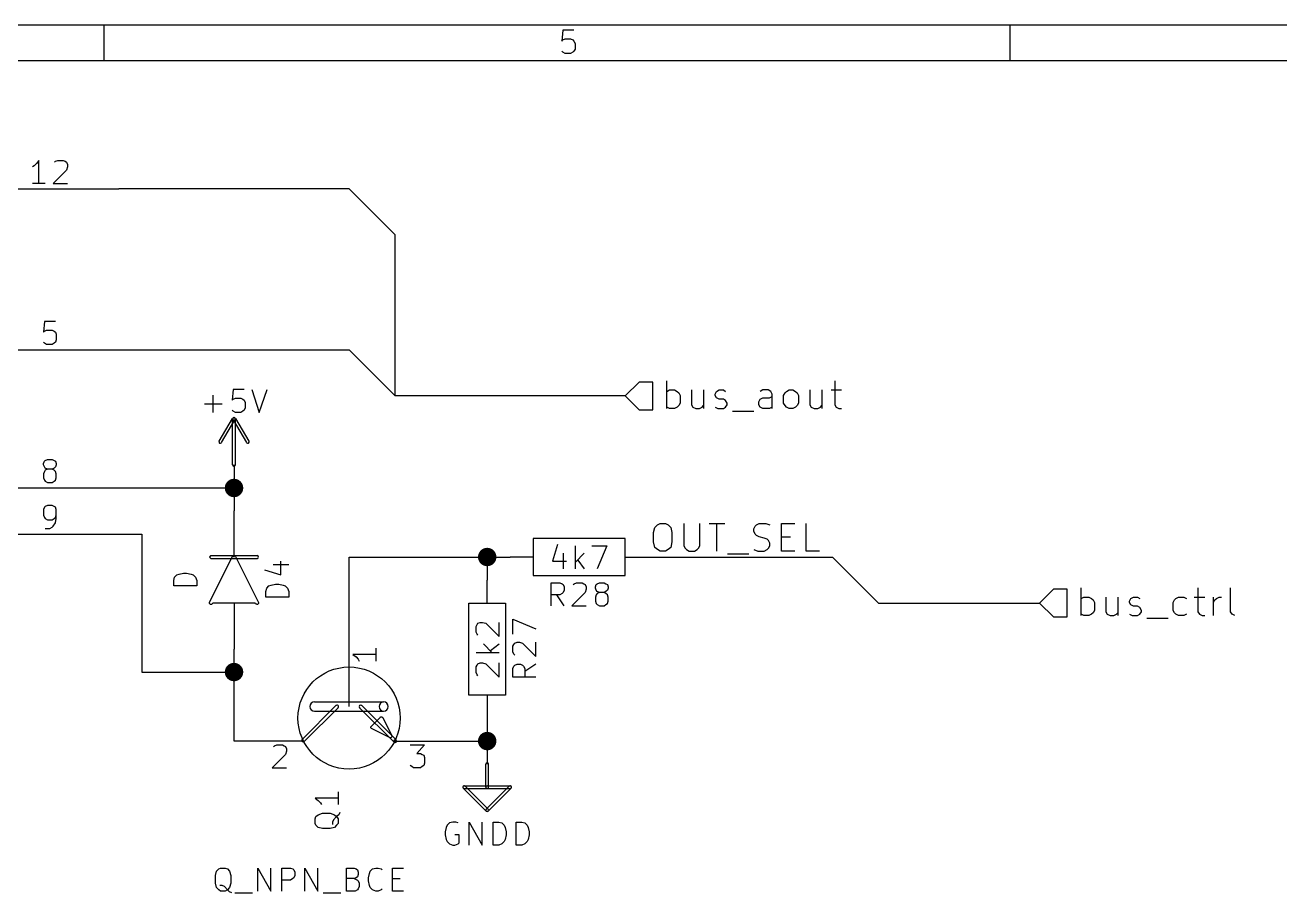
# Model space of a CAD drawing. Extents: x 10 to 329, y -200 to -10.
# Drawn here: x 205.6 to 274.9, y -57.9 to -10 of the extents above; entities that cross this region are included whole.
import ezdxf

# ---------------------------------------------------------------- set-up
doc = ezdxf.new("R2010")
doc.units = 0
doc.header["$MEASUREMENT"] = 0
doc.layers.add('BLACK', color=7, linetype='CONTINUOUS')
doc.layers.add('WHITE', color=7, linetype='CONTINUOUS')

msp = doc.modelspace()

# ---------------------------------------------------------------- linework, layer by layer
at = {"layer": 'Black'}
for p, q in [((286.995, -10.0076), (10.0076, -10.0076)), ((210.007, -11.9888), (210.007, -10.0076)), ((235.306, -10.287), (235.255, -10.8966)), ((235.915, -10.287), (235.306, -10.287)), ((259.994, -11.9888), (259.994, -10.0076)), ((235.255, -10.8966), (235.306, -10.8204)), ((235.306, -10.8204), (235.433, -10.7696)), ((235.433, -10.7696), (235.737, -10.7696)), ((235.737, -10.7696), (235.864, -10.8204)), ((235.864, -10.8204), (235.915, -10.8966)), ((235.915, -10.8966), (235.991, -11.0236)), ((235.991, -11.0236), (235.991, -11.3284)), ((235.306, -11.5062), (235.255, -11.4554)), ((235.433, -11.5824), (235.306, -11.5062)), ((235.737, -11.5824), (235.433, -11.5824)), ((235.864, -11.5062), (235.737, -11.5824)), ((235.915, -11.4554), (235.864, -11.5062)), ((235.991, -11.3284), (235.915, -11.4554)), ((285.013, -11.9888), (11.9888, -11.9888)), ((206.146, -17.78), (206.045, -17.8308)), ((206.273, -17.653), (206.146, -17.78)), ((206.4, -17.4752), (206.273, -17.653)), ((206.4, -18.7452), (206.4, -17.4752)), ((207.264, -17.5768), (207.315, -17.526)), ((207.315, -17.526), (207.442, -17.4752)), ((207.442, -17.4752), (207.747, -17.4752)), ((207.747, -17.4752), (207.848, -17.526)), ((207.848, -17.526), (207.924, -17.5768)), ((207.924, -17.5768), (207.975, -17.7038)), ((207.975, -17.8308), (207.924, -18.0086)), ((207.975, -17.7038), (207.975, -17.8308)), ((207.924, -18.0086), (207.188, -18.7452)), ((203.2, -19.05), (210.82, -19.05)), ((206.756, -18.7452), (206.045, -18.7452)), ((207.188, -18.7452), (207.975, -18.7452)), ((223.52, -19.05), (210.82, -19.05)), ((226.06, -21.59), (223.52, -19.05)), ((226.06, -30.48), (226.06, -21.59)), ((206.705, -26.3652), (206.654, -26.9494)), ((206.654, -26.9494), (206.705, -26.8986)), ((207.315, -26.3652), (206.705, -26.3652)), ((206.705, -26.8986), (206.832, -26.8478)), ((206.832, -26.8478), (207.137, -26.8478)), ((207.137, -26.8478), (207.239, -26.8986)), ((207.239, -26.8986), (207.315, -26.9494)), ((207.315, -26.9494), (207.366, -27.0764)), ((206.705, -27.559), (206.654, -27.5082)), ((206.832, -27.6352), (206.705, -27.559)), ((207.137, -27.6352), (206.832, -27.6352)), ((207.239, -27.559), (207.137, -27.6352)), ((207.315, -27.5082), (207.239, -27.559)), ((207.366, -27.3812), (207.315, -27.5082)), ((207.366, -27.0764), (207.366, -27.3812)), ((203.2, -27.94), (210.82, -27.94)), ((210.82, -27.94), (223.52, -27.94)), ((226.06, -30.48), (223.52, -27.94)), ((239.522, -29.718), (238.76, -30.48)), ((240.284, -29.718), (239.522, -29.718)), ((240.284, -31.242), (240.284, -29.718)), ((241.046, -31.1658), (241.046, -29.6418)), ((250.317, -29.6418), (250.317, -30.9626)), ((216.027, -31.3944), (216.027, -30.4292)), ((217.119, -30.1244), (217.068, -30.7086)), ((217.729, -30.1244), (217.119, -30.1244)), ((218.161, -30.1244), (218.567, -31.3944)), ((218.567, -31.3944), (218.999, -30.1244)), ((241.046, -30.226), (241.198, -30.1498)), ((241.198, -30.1498), (241.478, -30.1498)), ((241.478, -30.1498), (241.63, -30.226)), ((241.63, -30.226), (241.706, -30.3022)), ((241.706, -30.3022), (241.783, -30.4546)), ((241.783, -30.4546), (241.783, -30.8864)), ((242.418, -30.1498), (242.418, -30.9626)), ((243.078, -30.1498), (243.078, -31.1658)), ((243.713, -30.3784), (243.789, -30.226)), ((243.713, -30.4546), (243.713, -30.3784)), ((243.789, -30.5816), (243.713, -30.4546)), ((243.789, -30.226), (243.942, -30.1498)), ((243.942, -30.1498), (244.17, -30.1498)), ((244.17, -30.1498), (244.297, -30.226)), ((246.355, -30.1498), (246.202, -30.226)), ((246.634, -30.1498), (246.355, -30.1498)), ((246.786, -30.226), (246.634, -30.1498)), ((246.863, -30.3784), (246.786, -30.226)), ((246.863, -31.1658), (246.863, -30.3784)), ((247.498, -30.4546), (247.574, -30.3022)), ((247.498, -30.8864), (247.498, -30.4546)), ((247.574, -30.3022), (247.65, -30.226)), ((247.65, -30.226), (247.802, -30.1498)), ((247.802, -30.1498), (248.006, -30.1498)), ((248.006, -30.1498), (248.158, -30.226)), ((248.158, -30.226), (248.234, -30.3022)), ((248.234, -30.3022), (248.31, -30.4546)), ((248.31, -30.4546), (248.31, -30.8864)), ((248.945, -30.1498), (248.945, -30.9626)), ((249.606, -30.1498), (249.606, -31.1658)), ((250.114, -30.1498), (250.698, -30.1498)), ((215.544, -30.9118), (216.51, -30.9118)), ((217.068, -30.7086), (217.119, -30.6578)), ((217.119, -30.6578), (217.246, -30.607)), ((217.246, -30.607), (217.551, -30.607)), ((217.551, -30.607), (217.653, -30.6578)), ((217.653, -30.6578), (217.729, -30.7086)), ((217.729, -30.7086), (217.78, -30.8356)), ((217.78, -31.1404), (217.729, -31.2674)), ((217.78, -30.8356), (217.78, -31.1404)), ((238.76, -30.48), (226.06, -30.48)), ((238.76, -30.48), (239.522, -31.242)), ((241.198, -31.1658), (241.046, -31.0896)), ((241.63, -31.0896), (241.478, -31.1658)), ((241.706, -31.0134), (241.63, -31.0896)), ((241.783, -30.8864), (241.706, -31.0134)), ((242.418, -30.9626), (242.494, -31.0896)), ((242.494, -31.0896), (242.646, -31.1658)), ((242.849, -31.1658), (243.002, -31.0896)), ((243.002, -31.0896), (243.078, -31.0134)), ((243.713, -31.0896), (243.865, -31.1658)), ((243.942, -30.6578), (243.789, -30.5816)), ((244.17, -30.6578), (243.942, -30.6578)), ((244.297, -30.734), (244.17, -30.6578)), ((244.17, -31.1658), (244.297, -31.0896)), ((244.373, -30.8864), (244.297, -30.734)), ((244.297, -31.0896), (244.373, -30.9626)), ((244.373, -30.9626), (244.373, -30.8864)), ((246.126, -30.8102), (246.202, -30.6578)), ((246.126, -30.9626), (246.126, -30.8102)), ((246.202, -31.0896), (246.126, -30.9626)), ((246.202, -30.6578), (246.355, -30.5816)), ((246.355, -31.1658), (246.202, -31.0896)), ((246.355, -30.5816), (246.71, -30.5816)), ((246.71, -30.5816), (246.863, -30.5054)), ((246.863, -31.0896), (246.71, -31.1658)), ((247.574, -31.0134), (247.498, -30.8864)), ((247.65, -31.0896), (247.574, -31.0134)), ((247.802, -31.1658), (247.65, -31.0896)), ((248.158, -31.0896), (248.006, -31.1658)), ((248.234, -31.0134), (248.158, -31.0896)), ((248.31, -30.8864), (248.234, -31.0134)), ((248.945, -30.9626), (249.022, -31.0896)), ((249.022, -31.0896), (249.174, -31.1658)), ((249.377, -31.1658), (249.53, -31.0896)), ((249.53, -31.0896), (249.606, -31.0134)), ((250.317, -30.9626), (250.393, -31.0896)), ((250.393, -31.0896), (250.546, -31.1658)), ((216.357, -32.9692), (217.094, -31.7246)), ((216.484, -33.0454), (217.221, -31.8008)), ((217.119, -31.3182), (217.068, -31.2674)), ((217.094, -34.29), (217.094, -31.75)), ((217.246, -31.3944), (217.119, -31.3182)), ((217.119, -31.8008), (217.856, -33.0454)), ((217.551, -31.3944), (217.246, -31.3944)), ((217.246, -31.7246), (217.983, -32.9692)), ((217.246, -34.29), (217.246, -31.75)), ((217.653, -31.3182), (217.551, -31.3944)), ((217.729, -31.2674), (217.653, -31.3182)), ((239.522, -31.242), (240.284, -31.242)), ((241.478, -31.1658), (241.198, -31.1658)), ((242.646, -31.1658), (242.849, -31.1658)), ((243.865, -31.1658), (244.17, -31.1658)), ((244.678, -31.3182), (245.847, -31.3182)), ((246.71, -31.1658), (246.355, -31.1658)), ((248.006, -31.1658), (247.802, -31.1658)), ((249.174, -31.1658), (249.377, -31.1658)), ((250.546, -31.1658), (250.698, -31.1658)), ((206.654, -34.2138), (206.705, -34.0868)), ((206.654, -34.29), (206.654, -34.2138)), ((206.705, -34.3916), (206.654, -34.29)), ((206.705, -34.0868), (206.756, -34.036)), ((206.756, -34.4678), (206.705, -34.3916)), ((206.756, -34.5694), (206.705, -34.6456)), ((206.756, -34.036), (206.883, -33.9852)), ((206.883, -34.5186), (206.756, -34.4678)), ((206.883, -34.5186), (206.756, -34.5694)), ((206.883, -33.9852), (207.137, -33.9852)), ((207.137, -34.5186), (206.883, -34.5186)), ((207.137, -33.9852), (207.239, -34.036)), ((207.239, -34.4678), (207.137, -34.5186)), ((207.239, -34.5694), (207.137, -34.5186)), ((207.239, -34.036), (207.315, -34.0868)), ((207.315, -34.3916), (207.239, -34.4678)), ((207.315, -34.6456), (207.239, -34.5694)), ((207.315, -34.0868), (207.366, -34.2138)), ((207.366, -34.29), (207.315, -34.3916)), ((207.366, -34.2138), (207.366, -34.29)), ((217.17, -34.29), (217.17, -36.83)), ((206.705, -34.6456), (206.654, -34.7726)), ((206.654, -34.7726), (206.654, -35.0012)), ((206.654, -35.0012), (206.705, -35.1282)), ((206.705, -35.1282), (206.756, -35.179)), ((206.756, -35.179), (206.883, -35.2552)), ((206.883, -35.2552), (207.137, -35.2552)), ((207.137, -35.2552), (207.239, -35.179)), ((207.239, -35.179), (207.315, -35.1282)), ((207.366, -34.7726), (207.315, -34.6456)), ((207.315, -35.1282), (207.366, -35.0012)), ((207.366, -35.0012), (207.366, -34.7726)), ((203.2, -35.56), (210.82, -35.56)), ((210.82, -35.56), (217.17, -35.56)), ((206.705, -36.6268), (206.654, -36.7538)), ((206.756, -36.576), (206.705, -36.6268)), ((206.883, -36.5252), (206.756, -36.576)), ((207.137, -36.5252), (206.883, -36.5252)), ((207.239, -36.576), (207.137, -36.5252)), ((207.315, -36.6268), (207.239, -36.576)), ((207.366, -36.7538), (207.315, -36.6268)), ((206.654, -36.7538), (206.654, -37.0586)), ((206.654, -37.0586), (206.705, -37.1856)), ((206.705, -37.1856), (206.756, -37.2364)), ((206.756, -37.2364), (206.883, -37.3126)), ((206.883, -37.3126), (207.137, -37.3126)), ((207.137, -37.3126), (207.239, -37.2364)), ((207.239, -37.2364), (207.315, -37.1856)), ((207.315, -37.1856), (207.366, -37.0586)), ((207.315, -37.4904), (207.366, -37.2364)), ((207.366, -37.2364), (207.366, -36.7538)), ((217.17, -39.37), (217.17, -36.83)), ((206.756, -37.7952), (207.01, -37.7952)), ((207.01, -37.7952), (207.137, -37.719)), ((207.137, -37.719), (207.188, -37.6682)), ((207.188, -37.6682), (207.315, -37.4904)), ((203.2, -38.1), (210.82, -38.1)), ((210.82, -38.1), (212.09, -38.1)), ((212.09, -38.1), (212.09, -45.72)), ((233.68, -38.354), (233.68, -40.386)), ((238.76, -38.354), (233.68, -38.354)), ((235.026, -38.6842), (234.747, -39.5986)), ((236.017, -40.0304), (236.017, -38.7604)), ((236.906, -38.7604), (237.744, -38.7604)), ((237.744, -38.7604), (237.211, -40.0304)), ((238.76, -40.386), (238.76, -38.354)), ((215.824, -41.8846), (217.094, -39.3192)), ((215.9, -39.2938), (218.44, -39.2938)), ((215.9, -39.4462), (218.44, -39.4462)), ((217.094, -39.3192), (217.119, -39.3192)), ((217.119, -39.3192), (217.145, -39.2938)), ((217.145, -39.2938), (217.195, -39.2938)), ((217.195, -39.2938), (217.246, -39.3446)), ((217.246, -39.3446), (218.516, -41.8846)), ((223.52, -39.37), (232.41, -39.37)), ((223.52, -41.91), (223.52, -39.37)), ((231.14, -39.37), (231.14, -40.64)), ((233.68, -39.37), (232.41, -39.37)), ((235.331, -39.1668), (235.331, -40.0304)), ((236.499, -39.1668), (236.017, -39.6494)), ((238.76, -39.37), (240.03, -39.37)), ((240.03, -39.37), (250.19, -39.37)), ((250.19, -39.37), (252.73, -41.91)), ((234.747, -39.5986), (235.509, -39.5986)), ((236.144, -39.5478), (236.499, -40.0304)), ((213.843, -40.6654), (213.893, -40.4876)), ((213.843, -40.9702), (213.843, -40.6654)), ((213.893, -40.4876), (214.02, -40.3606)), ((214.02, -40.3606), (214.147, -40.3098)), ((214.147, -40.3098), (214.376, -40.259)), ((214.376, -40.259), (214.554, -40.259)), ((214.554, -40.259), (214.808, -40.3098)), ((214.808, -40.3098), (214.909, -40.3606)), ((214.909, -40.3606), (215.036, -40.4876)), ((215.036, -40.4876), (215.113, -40.6654)), ((215.113, -40.6654), (215.113, -40.9702)), ((231.14, -41.91), (231.14, -40.64)), ((233.68, -40.386), (238.76, -40.386)), ((215.113, -40.9702), (213.843, -40.9702)), ((262.382, -41.148), (261.62, -41.91)), ((263.144, -41.148), (262.382, -41.148)), ((263.144, -42.672), (263.144, -41.148)), ((263.906, -42.5958), (263.906, -41.0718)), ((270.358, -41.0718), (270.358, -42.3926)), ((272.161, -42.3926), (272.161, -41.0718)), ((215.824, -41.9354), (215.824, -41.8846)), ((215.875, -41.9862), (215.824, -41.9354)), ((215.925, -41.9862), (215.875, -41.9862)), ((216.002, -41.91), (215.925, -41.9862)), ((218.338, -41.91), (216.002, -41.91)), ((217.17, -41.91), (217.17, -44.45)), ((218.364, -41.9608), (218.338, -41.91)), ((218.389, -41.9608), (218.364, -41.9608)), ((218.415, -41.9862), (218.389, -41.9608)), ((218.465, -41.9862), (218.415, -41.9862)), ((218.516, -41.9354), (218.465, -41.9862)), ((218.516, -41.8846), (218.516, -41.9354)), ((223.52, -47.625), (223.52, -41.91)), ((230.124, -46.99), (230.124, -41.91)), ((230.124, -41.91), (232.156, -41.91)), ((232.156, -41.91), (232.156, -46.99)), ((252.73, -41.91), (261.62, -41.91)), ((261.62, -41.91), (262.382, -42.672)), ((263.906, -41.656), (264.058, -41.5798)), ((264.058, -41.5798), (264.338, -41.5798)), ((264.338, -41.5798), (264.49, -41.656)), ((264.49, -41.656), (264.566, -41.7322)), ((264.566, -41.7322), (264.643, -41.8846)), ((264.643, -41.8846), (264.643, -42.3164)), ((265.278, -41.5798), (265.278, -42.3926)), ((265.938, -41.5798), (265.938, -42.5958)), ((266.573, -41.8084), (266.649, -41.656)), ((266.573, -41.8846), (266.573, -41.8084)), ((266.649, -42.0116), (266.573, -41.8846)), ((266.649, -41.656), (266.802, -41.5798)), ((266.802, -42.0878), (266.649, -42.0116)), ((266.802, -41.5798), (267.03, -41.5798)), ((267.03, -42.0878), (266.802, -42.0878)), ((267.03, -41.5798), (267.157, -41.656)), ((267.157, -42.164), (267.03, -42.0878)), ((267.233, -42.3164), (267.157, -42.164)), ((268.986, -41.8846), (269.062, -41.7322)), ((268.986, -42.3164), (268.986, -41.8846)), ((269.062, -41.7322), (269.138, -41.656)), ((269.138, -41.656), (269.291, -41.5798)), ((269.291, -41.5798), (269.57, -41.5798)), ((269.57, -41.5798), (269.723, -41.656)), ((270.154, -41.5798), (270.739, -41.5798)), ((271.221, -42.5958), (271.221, -41.5798)), ((271.221, -41.8846), (271.297, -41.7322)), ((271.297, -41.7322), (271.374, -41.656)), ((271.374, -41.656), (271.526, -41.5798)), ((271.526, -41.5798), (271.653, -41.5798)), ((262.382, -42.672), (263.144, -42.672)), ((264.058, -42.5958), (263.906, -42.5196)), ((264.338, -42.5958), (264.058, -42.5958)), ((264.49, -42.5196), (264.338, -42.5958)), ((264.566, -42.4434), (264.49, -42.5196)), ((264.643, -42.3164), (264.566, -42.4434)), ((265.278, -42.3926), (265.354, -42.5196)), ((265.354, -42.5196), (265.506, -42.5958)), ((265.506, -42.5958), (265.709, -42.5958)), ((265.709, -42.5958), (265.862, -42.5196)), ((265.862, -42.5196), (265.938, -42.4434)), ((266.573, -42.5196), (266.725, -42.5958)), ((266.725, -42.5958), (267.03, -42.5958)), ((267.03, -42.5958), (267.157, -42.5196)), ((267.157, -42.5196), (267.233, -42.3926)), ((267.233, -42.3926), (267.233, -42.3164)), ((267.538, -42.7482), (268.707, -42.7482)), ((269.062, -42.4434), (268.986, -42.3164)), ((269.138, -42.5196), (269.062, -42.4434)), ((269.291, -42.5958), (269.138, -42.5196)), ((269.57, -42.5958), (269.291, -42.5958)), ((269.723, -42.5196), (269.57, -42.5958)), ((270.358, -42.3926), (270.434, -42.5196)), ((270.434, -42.5196), (270.586, -42.5958)), ((270.586, -42.5958), (270.739, -42.5958)), ((272.237, -42.5196), (272.161, -42.3926)), ((272.39, -42.5958), (272.237, -42.5196)), ((230.53, -43.2054), (230.581, -43.1038)), ((230.53, -43.5102), (230.53, -43.2054)), ((230.581, -43.6372), (230.53, -43.5102)), ((230.581, -43.1038), (230.632, -43.0276)), ((230.632, -43.0276), (230.759, -42.9768)), ((230.759, -42.9768), (230.886, -42.9768)), ((230.886, -42.9768), (231.064, -43.0276)), ((231.064, -43.0276), (231.8, -43.7642)), ((231.8, -43.7642), (231.8, -42.9768)), ((230.632, -43.688), (230.581, -43.6372)), ((230.937, -44.1706), (231.419, -44.6532)), ((231.318, -44.5262), (231.8, -44.1706)), ((217.17, -49.53), (217.17, -44.45)), ((224.993, -44.7548), (223.723, -44.7548)), ((223.723, -44.7548), (223.901, -44.8818)), ((223.901, -44.8818), (224.028, -45.0088)), ((224.993, -44.3992), (224.993, -45.1104)), ((231.8, -44.6532), (230.53, -44.6532)), ((224.028, -45.0088), (224.079, -45.1104)), ((230.53, -45.4406), (230.581, -45.339)), ((230.53, -45.7454), (230.53, -45.4406)), ((230.581, -45.339), (230.632, -45.2628)), ((230.632, -45.2628), (230.759, -45.212)), ((230.759, -45.212), (230.886, -45.212)), ((230.886, -45.212), (231.064, -45.2628)), ((231.064, -45.2628), (231.8, -45.9994)), ((231.8, -45.9994), (231.8, -45.212)), ((212.09, -45.72), (217.17, -45.72)), ((230.581, -45.8724), (230.53, -45.7454)), ((230.632, -45.9232), (230.581, -45.8724)), ((232.156, -46.99), (230.124, -46.99)), ((231.14, -46.99), (231.14, -48.26)), ((222.809, -47.5488), (220.904, -49.4538)), ((222.936, -47.6758), (221.031, -49.5808)), ((221.615, -47.371), (225.425, -47.371)), ((224.079, -47.6758), (225.984, -49.5808)), ((224.206, -47.5488), (226.111, -49.4538)), ((221.615, -47.879), (225.425, -47.879)), ((224.714, -48.7426), (225.247, -48.2092)), ((225.247, -48.2092), (225.247, -48.1838)), ((225.247, -48.1838), (225.323, -48.1838)), ((225.323, -48.1838), (225.374, -48.2346)), ((225.374, -48.2346), (225.857, -49.1998)), ((231.14, -48.26), (231.14, -50.8)), ((224.714, -48.7934), (224.714, -48.7426)), ((224.765, -48.8442), (224.714, -48.7934)), ((225.781, -49.3522), (224.765, -48.8442)), ((218.44, -49.53), (217.17, -49.53)), ((220.98, -49.53), (218.44, -49.53)), ((219.354, -49.8348), (219.405, -49.784)), ((219.405, -49.784), (219.532, -49.7332)), ((219.532, -49.7332), (219.837, -49.7332)), ((219.837, -49.7332), (219.939, -49.784)), ((219.939, -49.784), (220.015, -49.8348)), ((220.015, -49.8348), (220.066, -49.9618)), ((225.831, -49.3522), (225.781, -49.3522)), ((225.882, -49.3014), (225.831, -49.3522)), ((225.857, -49.1998), (225.857, -49.2252)), ((225.857, -49.2252), (225.882, -49.2506)), ((225.882, -49.2506), (225.882, -49.3014)), ((226.06, -49.53), (228.6, -49.53)), ((226.898, -49.7332), (227.686, -49.7332)), ((227.686, -49.7332), (227.254, -50.2158)), ((228.6, -49.53), (231.14, -49.53)), ((220.015, -50.2666), (219.278, -51.0032)), ((220.066, -50.0888), (220.015, -50.2666)), ((220.066, -49.9618), (220.066, -50.0888)), ((227.254, -50.2158), (227.457, -50.2158)), ((227.457, -50.2158), (227.559, -50.2666)), ((227.559, -50.2666), (227.635, -50.3174)), ((227.635, -50.3174), (227.686, -50.4444)), ((227.686, -50.4444), (227.686, -50.7492)), ((219.278, -51.0032), (220.066, -51.0032)), ((226.974, -50.927), (226.898, -50.8762)), ((227.076, -51.0032), (226.974, -50.927)), ((227.457, -51.0032), (227.076, -51.0032)), ((227.559, -50.927), (227.457, -51.0032)), ((227.635, -50.8762), (227.559, -50.927)), ((227.686, -50.7492), (227.635, -50.8762)), ((231.064, -52.07), (231.064, -50.8)), ((231.216, -52.07), (231.216, -50.8)), ((231.089, -53.3908), (229.819, -52.1208)), ((229.87, -51.9938), (231.14, -51.9938)), ((229.87, -52.1462), (231.14, -52.1462)), ((231.191, -53.2892), (229.921, -52.0192)), ((232.359, -52.0192), (231.089, -53.2892)), ((231.14, -51.9938), (232.41, -51.9938)), ((231.14, -52.1462), (232.41, -52.1462)), ((232.461, -52.1208), (231.191, -53.3908)), ((229.235, -54.0004), (229.057, -54.0512)), ((229.413, -54.0004), (229.235, -54.0004)), ((229.54, -54.0512), (229.413, -54.0004)), ((230.149, -55.2704), (230.149, -54.0004)), ((230.149, -54.0004), (230.861, -55.2704)), ((230.861, -55.2704), (230.861, -54.0004)), ((231.47, -55.2704), (231.47, -54.0004)), ((231.47, -54.0004), (231.775, -54.0004)), ((231.775, -54.0004), (231.953, -54.0512)), ((232.74, -55.2704), (232.74, -54.0004)), ((232.74, -54.0004), (233.045, -54.0004)), ((233.045, -54.0004), (233.223, -54.0512)), ((228.879, -54.3052), (228.829, -54.5338)), ((228.829, -54.5338), (228.829, -54.7116)), ((228.93, -54.1782), (228.879, -54.3052)), ((229.057, -54.0512), (228.93, -54.1782)), ((231.953, -54.0512), (232.08, -54.1782)), ((232.08, -54.1782), (232.131, -54.3052)), ((232.131, -54.3052), (232.181, -54.5338)), ((232.181, -54.5338), (232.181, -54.7116)), ((233.223, -54.0512), (233.35, -54.1782)), ((233.35, -54.1782), (233.401, -54.3052)), ((233.401, -54.3052), (233.451, -54.5338)), ((233.451, -54.5338), (233.451, -54.7116)), ((228.829, -54.7116), (228.879, -54.9656)), ((228.879, -54.9656), (228.93, -55.0672)), ((228.93, -55.0672), (229.057, -55.1942)), ((229.057, -55.1942), (229.235, -55.2704)), ((229.235, -55.2704), (229.362, -55.2704)), ((229.591, -54.7116), (229.362, -54.7116)), ((229.362, -55.2704), (229.54, -55.1942)), ((229.54, -55.1942), (229.591, -55.1434)), ((229.591, -55.1434), (229.591, -54.7116)), ((231.775, -55.2704), (231.47, -55.2704)), ((231.953, -55.1942), (231.775, -55.2704)), ((232.08, -55.0672), (231.953, -55.1942)), ((232.131, -54.9656), (232.08, -55.0672)), ((232.181, -54.7116), (232.131, -54.9656)), ((233.045, -55.2704), (232.74, -55.2704)), ((233.223, -55.1942), (233.045, -55.2704)), ((233.35, -55.0672), (233.223, -55.1942)), ((233.401, -54.9656), (233.35, -55.0672)), ((233.451, -54.7116), (233.401, -54.9656)), ((216.154, -56.9468), (216.205, -56.7182)), ((216.205, -56.7182), (216.332, -56.5912)), ((216.332, -56.5912), (216.433, -56.5404)), ((216.433, -56.5404), (216.687, -56.5404)), ((216.687, -56.5404), (216.814, -56.5912)), ((216.814, -56.5912), (216.916, -56.7182)), ((216.916, -56.7182), (216.992, -56.9468)), ((218.491, -57.8104), (218.491, -56.5404)), ((218.491, -56.5404), (219.202, -57.8104)), ((219.202, -57.8104), (219.202, -56.5404)), ((219.812, -57.8104), (219.812, -56.5404)), ((219.812, -56.5404), (220.294, -56.5404)), ((220.294, -56.5404), (220.421, -56.5912)), ((220.421, -56.5912), (220.472, -56.642)), ((220.472, -56.642), (220.523, -56.769)), ((220.523, -56.769), (220.523, -56.9468)), ((221.082, -57.8104), (221.082, -56.5404)), ((221.082, -56.5404), (221.793, -57.8104)), ((221.793, -57.8104), (221.793, -56.5404)), ((223.368, -57.8104), (223.368, -56.5404)), ((223.368, -56.5404), (223.799, -56.5404)), ((223.799, -56.5404), (223.901, -56.5912)), ((223.901, -56.5912), (223.977, -56.642)), ((223.977, -56.642), (224.028, -56.769)), ((224.028, -56.769), (224.028, -56.896)), ((224.638, -56.8452), (224.688, -56.7182)), ((224.688, -56.7182), (224.815, -56.5912)), ((224.815, -56.5912), (224.993, -56.5404)), ((224.993, -56.5404), (225.12, -56.5404)), ((225.12, -56.5404), (225.298, -56.5912)), ((225.298, -56.5912), (225.349, -56.642)), ((225.908, -57.8104), (225.908, -56.5404)), ((225.908, -56.5404), (226.517, -56.5404)), ((216.154, -57.3786), (216.154, -56.9468)), ((216.205, -57.6072), (216.154, -57.3786)), ((216.992, -57.3786), (216.916, -57.6072)), ((216.992, -56.9468), (216.992, -57.3786)), ((220.294, -57.2008), (219.812, -57.2008)), ((220.421, -57.1246), (220.294, -57.2008)), ((220.472, -57.0738), (220.421, -57.1246)), ((220.523, -56.9468), (220.472, -57.0738)), ((223.799, -57.1246), (223.368, -57.1246)), ((223.901, -57.0738), (223.799, -57.1246)), ((223.799, -57.1246), (223.977, -57.2008)), ((223.977, -57.023), (223.901, -57.0738)), ((224.028, -56.896), (223.977, -57.023)), ((223.977, -57.2008), (224.028, -57.2516)), ((224.028, -57.2516), (224.079, -57.3786)), ((224.079, -57.3786), (224.079, -57.5564)), ((224.587, -57.0738), (224.638, -56.8452)), ((224.587, -57.2516), (224.587, -57.0738)), ((224.638, -57.5056), (224.587, -57.2516)), ((225.908, -57.1246), (226.339, -57.1246)), ((216.332, -57.7342), (216.205, -57.6072)), ((216.433, -57.8104), (216.332, -57.7342)), ((216.51, -57.5056), (216.383, -57.5056)), ((216.687, -57.8104), (216.433, -57.8104)), ((216.637, -57.5564), (216.51, -57.5056)), ((216.814, -57.7342), (216.637, -57.5564)), ((216.814, -57.7342), (216.687, -57.8104)), ((216.916, -57.6072), (216.814, -57.7342)), ((216.916, -57.8612), (216.814, -57.7342)), ((217.043, -57.912), (216.916, -57.8612)), ((217.221, -57.912), (218.186, -57.912)), ((222.098, -57.912), (223.063, -57.912)), ((223.85, -57.8104), (223.368, -57.8104)), ((223.977, -57.7342), (223.85, -57.8104)), ((224.028, -57.6834), (223.977, -57.7342)), ((224.079, -57.5564), (224.028, -57.6834)), ((224.688, -57.6072), (224.638, -57.5056)), ((224.815, -57.7342), (224.688, -57.6072)), ((224.993, -57.8104), (224.815, -57.7342)), ((225.12, -57.8104), (224.993, -57.8104)), ((225.298, -57.7342), (225.12, -57.8104)), ((225.349, -57.6834), (225.298, -57.7342)), ((226.517, -57.8104), (225.908, -57.8104))]:
    msp.add_line(p, q, dxfattribs=at)
at = {"layer": 'Black', "const_width": 0.508}
for points in [[(216.916, -35.56, 1), (217.424, -35.56, 1)], [(230.886, -39.37, 1), (231.394, -39.37, 1)], [(216.916, -45.72, 1), (217.424, -45.72, 1)], [(230.886, -49.53, 1), (231.394, -49.53, 1)]]:
    msp.add_lwpolyline(points, format="xyb", close=True, dxfattribs=at)
at = {"layer": 'Black'}
msp.add_circle((223.52, -48.26), 2.8194, dxfattribs=at)
for centre, radius, start, end in [((217.17, -31.75), 0.0762, 360, 540), ((217.17, -31.75), 0.0762, 30.9638, 210.964), ((217.17, -31.75), 0.0762, 329.036, 509.036), ((216.408, -33.02), 0.0762, 149.036, 329.036), ((217.932, -33.02), 0.0762, 210.964, 390.964), ((217.17, -34.29), 0.0762, 180, 360), ((215.9, -39.37), 0.0762, 90, 270), ((218.44, -39.37), 0.0762, 270, 450), ((221.615, -47.625), 0.254, 90, 270), ((222.86, -47.625), 0.0762, 315, 495), ((224.155, -47.625), 0.0762, 45, 225), ((225.425, -47.625), 0.254, 0, 180), ((225.425, -47.625), 0.254, 180, 360), ((225.425, -47.625), 0.254, 270, 450), ((220.98, -49.5046), 0.0762, 495, 675), ((226.035, -49.5046), 0.0762, 225, 405), ((226.06, -49.53), 0.0762, 0, 180), ((226.06, -49.53), 0.0762, 180, 360), ((231.14, -50.8), 0.0762, 360, 540), ((229.87, -52.07), 0.0762, 405, 585), ((229.87, -52.07), 0.0762, 90, 270), ((231.14, -52.07), 0.0762, 90, 270), ((231.14, -52.07), 0.0762, 180, 360), ((231.14, -52.07), 0.0762, 270, 450), ((232.41, -52.07), 0.0762, 315, 495), ((232.41, -52.07), 0.0762, 270, 450), ((231.14, -53.34), 0.0762, 495, 675), ((231.14, -53.34), 0.0762, 225, 405)]:
    msp.add_arc(centre, radius, start, end, dxfattribs=at)
at = {"layer": 'White'}
for p, q in [((240.309, -38.0238), (240.386, -37.7444)), ((240.309, -38.5318), (240.309, -38.0238)), ((240.386, -37.7444), (240.538, -37.592)), ((240.538, -37.592), (240.69, -37.5158)), ((240.69, -37.5158), (240.97, -37.5158)), ((240.97, -37.5158), (241.122, -37.592)), ((241.122, -37.592), (241.275, -37.7444)), ((241.275, -37.7444), (241.325, -38.0238)), ((241.325, -38.0238), (241.325, -38.5318)), ((241.986, -37.5158), (241.986, -38.7604)), ((242.875, -38.7604), (242.875, -37.5158)), ((243.383, -37.5158), (244.246, -37.5158)), ((243.815, -39.0398), (243.815, -37.5158)), ((245.847, -37.8206), (245.923, -37.6682)), ((245.847, -37.9476), (245.847, -37.8206)), ((245.923, -38.1), (245.847, -37.9476)), ((245.923, -37.6682), (245.999, -37.592)), ((245.999, -37.592), (246.151, -37.5158)), ((246.151, -37.5158), (246.507, -37.5158)), ((246.507, -37.5158), (246.736, -37.592)), ((247.371, -39.0398), (247.371, -37.5158)), ((247.371, -37.5158), (248.107, -37.5158)), ((248.742, -39.0398), (248.742, -37.5158)), ((240.386, -38.8366), (240.309, -38.5318)), ((241.325, -38.5318), (241.275, -38.8366)), ((241.986, -38.7604), (242.062, -38.8874)), ((242.799, -38.8874), (242.875, -38.7604)), ((245.999, -38.1762), (245.923, -38.1)), ((246.151, -38.2524), (245.999, -38.1762)), ((246.431, -38.3286), (246.151, -38.2524)), ((246.583, -38.3794), (246.431, -38.3286)), ((246.659, -38.4556), (246.583, -38.3794)), ((246.736, -38.608), (246.659, -38.4556)), ((246.659, -38.8874), (246.736, -38.7604)), ((246.736, -38.7604), (246.736, -38.608)), ((247.371, -38.2524), (247.879, -38.2524)), ((240.538, -38.9636), (240.386, -38.8366)), ((240.69, -39.0398), (240.538, -38.9636)), ((240.97, -39.0398), (240.69, -39.0398)), ((241.122, -38.9636), (240.97, -39.0398)), ((241.275, -38.8366), (241.122, -38.9636)), ((242.062, -38.8874), (242.138, -38.9636)), ((242.138, -38.9636), (242.291, -39.0398)), ((242.291, -39.0398), (242.57, -39.0398)), ((242.57, -39.0398), (242.722, -38.9636)), ((242.722, -38.9636), (242.799, -38.8874)), ((244.399, -39.1922), (245.567, -39.1922)), ((245.847, -38.9636), (246.075, -39.0398)), ((246.075, -39.0398), (246.431, -39.0398)), ((246.431, -39.0398), (246.583, -38.9636)), ((246.583, -38.9636), (246.659, -38.8874)), ((248.107, -39.0398), (247.371, -39.0398)), ((249.479, -39.0398), (248.742, -39.0398)), ((218.846, -40.0812), (219.761, -40.3606)), ((219.329, -39.7764), (220.193, -39.7764)), ((219.761, -40.3606), (219.761, -39.5986)), ((234.671, -42.0624), (234.671, -40.7924)), ((234.671, -40.7924), (235.153, -40.7924)), ((235.153, -40.7924), (235.28, -40.8432)), ((235.28, -40.8432), (235.331, -40.894)), ((235.89, -40.894), (235.941, -40.8432)), ((235.941, -40.8432), (236.068, -40.7924)), ((236.068, -40.7924), (236.372, -40.7924)), ((236.372, -40.7924), (236.474, -40.8432)), ((236.474, -40.8432), (236.55, -40.894)), ((237.16, -40.894), (237.211, -40.8432)), ((237.211, -40.8432), (237.338, -40.7924)), ((237.338, -40.7924), (237.592, -40.7924)), ((237.592, -40.7924), (237.693, -40.8432)), ((237.693, -40.8432), (237.769, -40.894)), ((218.923, -41.275), (218.973, -41.0972)), ((218.923, -41.5798), (218.923, -41.275)), ((218.973, -41.0972), (219.1, -40.9702)), ((219.1, -40.9702), (219.227, -40.9194)), ((219.227, -40.9194), (219.456, -40.8686)), ((219.456, -40.8686), (219.634, -40.8686)), ((219.634, -40.8686), (219.888, -40.9194)), ((219.888, -40.9194), (219.989, -40.9702)), ((219.989, -40.9702), (220.116, -41.0972)), ((220.116, -41.0972), (220.193, -41.275)), ((220.193, -41.275), (220.193, -41.5798)), ((235.153, -41.4528), (234.671, -41.4528)), ((235.382, -42.0624), (234.975, -41.4528)), ((235.28, -41.3766), (235.153, -41.4528)), ((235.331, -41.3258), (235.28, -41.3766)), ((235.331, -40.894), (235.382, -41.021)), ((235.382, -41.1988), (235.331, -41.3258)), ((235.382, -41.021), (235.382, -41.1988)), ((236.55, -41.3258), (235.814, -42.0624)), ((236.55, -40.894), (236.601, -41.021)), ((236.601, -41.148), (236.55, -41.3258)), ((236.601, -41.021), (236.601, -41.148)), ((237.109, -41.021), (237.16, -40.894)), ((237.109, -41.0972), (237.109, -41.021)), ((237.16, -41.1988), (237.109, -41.0972)), ((237.16, -41.4528), (237.109, -41.5798)), ((237.211, -41.275), (237.16, -41.1988)), ((237.211, -41.3766), (237.16, -41.4528)), ((237.338, -41.3258), (237.211, -41.275)), ((237.338, -41.3258), (237.211, -41.3766)), ((237.592, -41.3258), (237.338, -41.3258)), ((237.693, -41.275), (237.592, -41.3258)), ((237.693, -41.3766), (237.592, -41.3258)), ((237.769, -41.1988), (237.693, -41.275)), ((237.769, -41.4528), (237.693, -41.3766)), ((237.769, -40.894), (237.82, -41.021)), ((237.82, -41.0972), (237.769, -41.1988)), ((237.82, -41.5798), (237.769, -41.4528)), ((237.82, -41.021), (237.82, -41.0972)), ((220.193, -41.5798), (218.923, -41.5798)), ((235.814, -42.0624), (236.601, -42.0624)), ((237.109, -41.5798), (237.109, -41.8084)), ((237.109, -41.8084), (237.16, -41.9354)), ((237.16, -41.9354), (237.211, -41.9862)), ((237.211, -41.9862), (237.338, -42.0624)), ((237.338, -42.0624), (237.592, -42.0624)), ((237.592, -42.0624), (237.693, -41.9862)), ((237.693, -41.9862), (237.769, -41.9354)), ((237.769, -41.9354), (237.82, -41.8084)), ((237.82, -41.8084), (237.82, -41.5798)), ((232.562, -43.6372), (232.562, -42.799)), ((232.562, -42.799), (233.832, -43.3324)), ((232.562, -44.2976), (232.613, -44.196)), ((232.562, -44.6024), (232.562, -44.2976)), ((232.613, -44.196), (232.664, -44.1198)), ((232.664, -44.1198), (232.791, -44.069)), ((232.791, -44.069), (232.918, -44.069)), ((232.918, -44.069), (233.096, -44.1198)), ((233.096, -44.1198), (233.832, -44.8564)), ((233.832, -44.8564), (233.832, -44.069)), ((232.613, -44.7294), (232.562, -44.6024)), ((232.664, -44.7802), (232.613, -44.7294)), ((232.562, -45.5168), (232.613, -45.3898)), ((232.562, -45.9994), (232.562, -45.5168)), ((232.613, -45.3898), (232.664, -45.339)), ((232.664, -45.339), (232.791, -45.2882)), ((232.791, -45.2882), (232.969, -45.2882)), ((232.969, -45.2882), (233.096, -45.339)), ((233.096, -45.339), (233.147, -45.3898)), ((233.147, -45.3898), (233.223, -45.5168)), ((233.832, -45.2882), (233.223, -45.6946)), ((233.223, -45.5168), (233.223, -45.9994)), ((233.832, -45.9994), (232.562, -45.9994)), ((222.91, -52.324), (222.91, -53.0352)), ((222.91, -52.6796), (221.64, -52.6796)), ((221.64, -52.6796), (221.818, -52.8066)), ((221.818, -52.8066), (221.945, -52.9336)), ((221.945, -52.9336), (221.996, -53.0352)), ((221.64, -53.8226), (221.691, -53.6956)), ((221.64, -54.0766), (221.64, -53.8226)), ((221.691, -53.6956), (221.818, -53.594)), ((221.818, -53.594), (222.047, -53.5178)), ((222.047, -53.5178), (222.479, -53.5178)), ((222.479, -53.5178), (222.707, -53.594)), ((222.656, -53.8734), (222.606, -54.0004)), ((222.606, -54.0004), (222.606, -54.1274)), ((222.834, -53.6956), (222.656, -53.8734)), ((222.707, -53.594), (222.834, -53.6956)), ((222.961, -53.594), (222.834, -53.6956)), ((222.834, -53.6956), (222.91, -53.8226)), ((222.91, -53.8226), (222.91, -54.0766)), ((223.012, -53.467), (222.961, -53.594)), ((221.691, -54.1782), (221.64, -54.0766)), ((221.818, -54.3052), (221.691, -54.1782)), ((222.047, -54.356), (221.818, -54.3052)), ((222.479, -54.356), (222.047, -54.356)), ((222.707, -54.3052), (222.479, -54.356)), ((222.834, -54.1782), (222.707, -54.3052)), ((222.91, -54.0766), (222.834, -54.1782))]:
    msp.add_line(p, q, dxfattribs=at)

doc.saveas('drawing.dxf')
